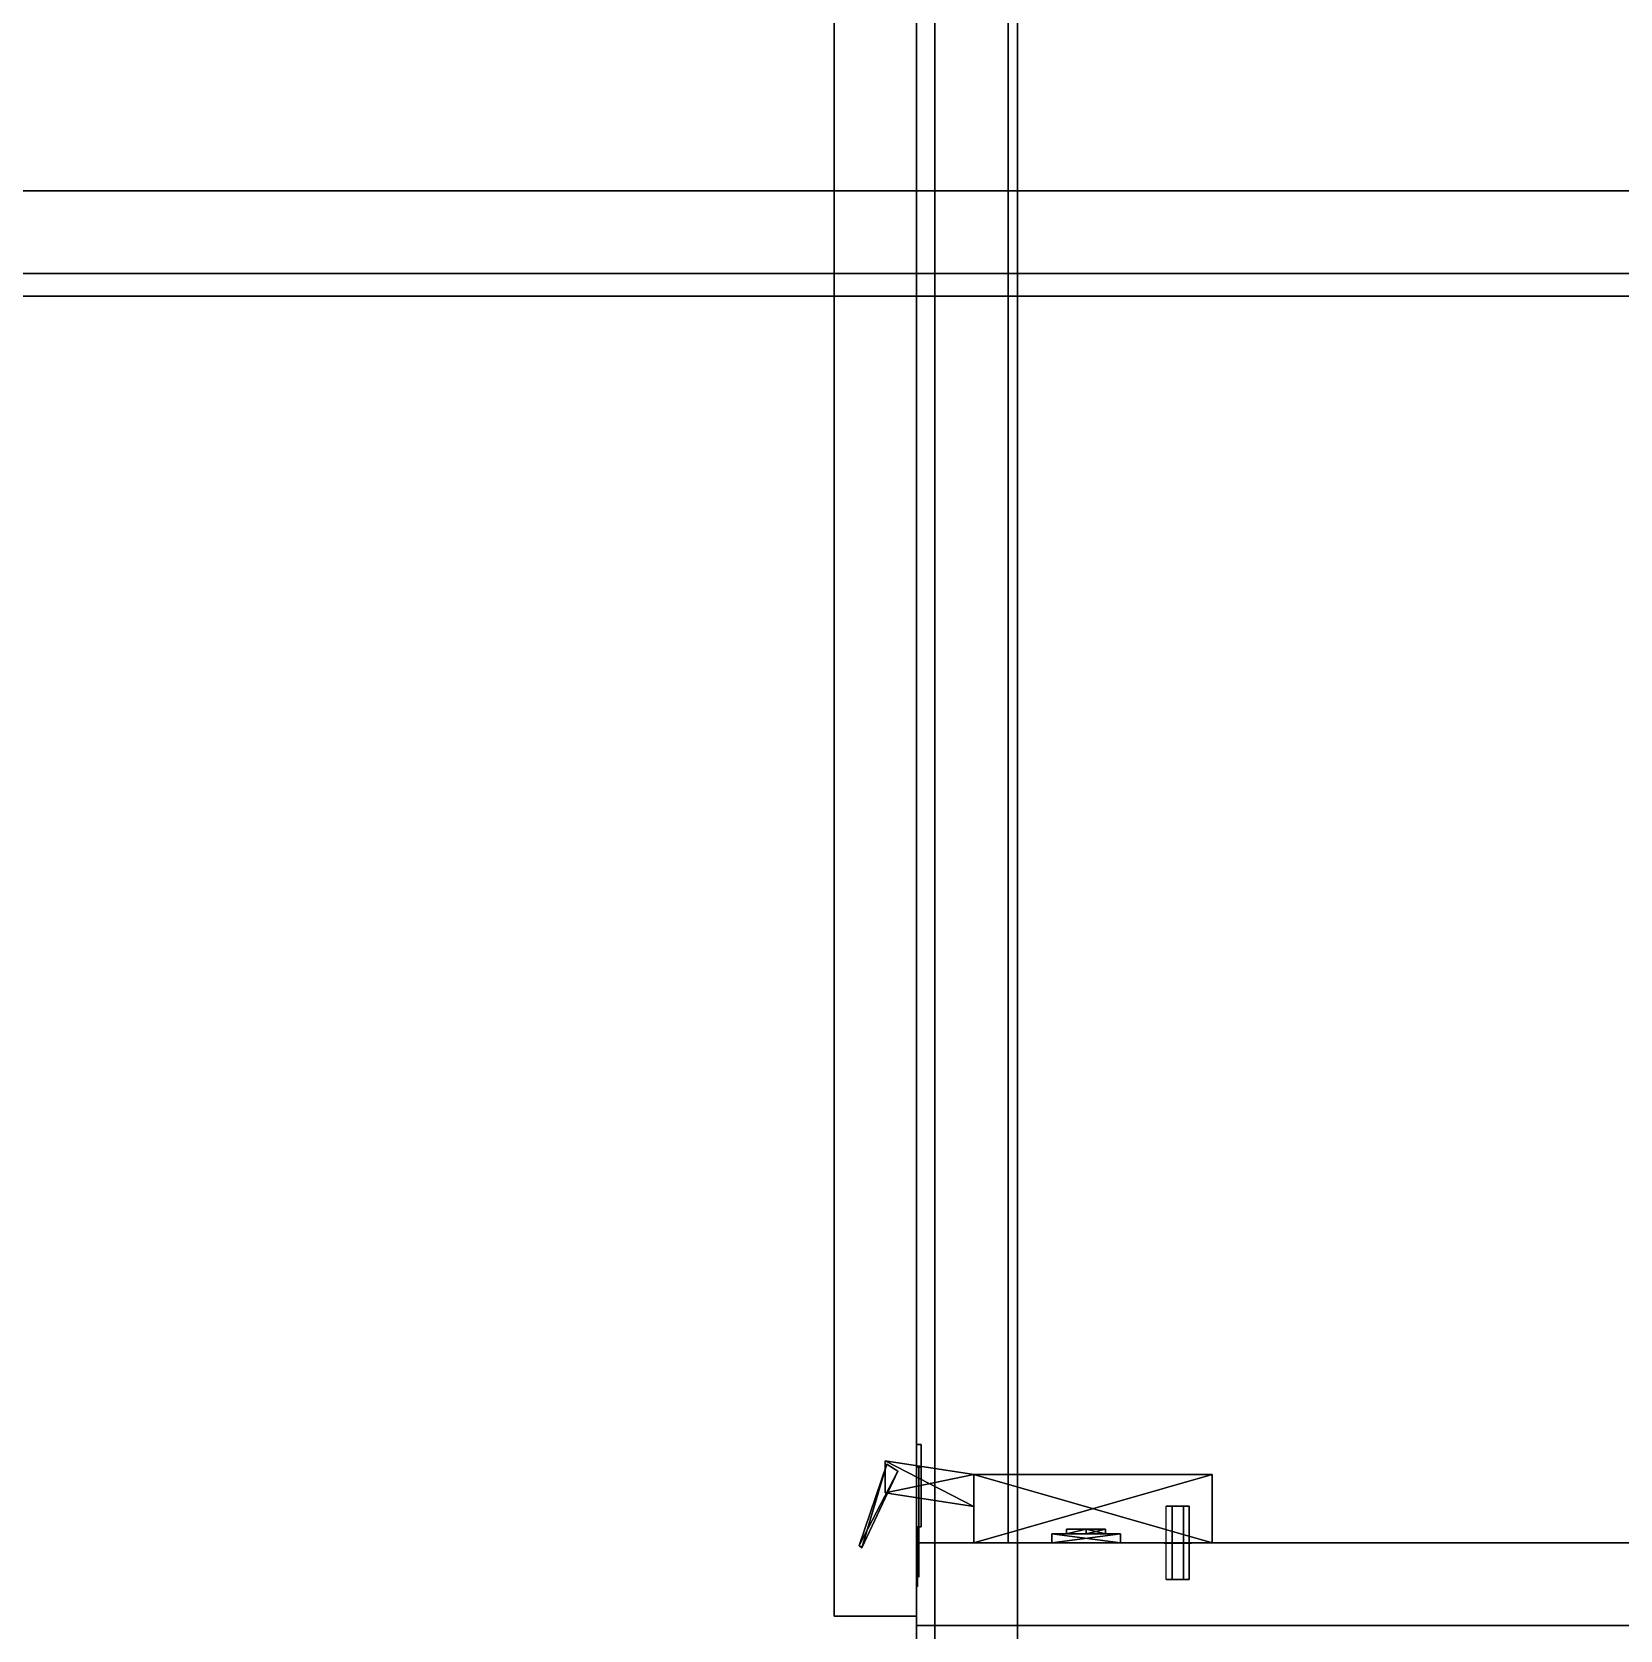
# Model space of a CAD drawing. Extents: x 0 to 2808, y -3840 to 0.
# Drawn here: x 2097 to 2443.5, y -1033 to -684.3 of the extents above; entities that cross this region are included whole.
import ezdxf

# ---------------------------------------------------------------- set-up
doc = ezdxf.new("R2010")
doc.units = 0
for name, color, linetype in [('LAYER0', 7, 'CONTINUOUS'), ('LAYER1', 7, 'CONTINUOUS'), ('LAYER195', 9, 'CONTINUOUS'), ('LAYER198', 7, 'CONTINUOUS'), ('LAYER223', 7, 'CONTINUOUS'), ('LAYER224', 7, 'CONTINUOUS'), ('LAYER227', 7, 'CONTINUOUS'), ('LAYER230', 254, 'CONTINUOUS'), ('LAYER232', 28, 'CONTINUOUS'), ('LAYER233', 253, 'CONTINUOUS'), ('LAYER234', 28, 'CONTINUOUS'), ('LAYER235', 253, 'CONTINUOUS'), ('LAYER236', 9, 'CONTINUOUS'), ('LAYER242', 7, 'CONTINUOUS'), ('LAYER33', 9, 'CONTINUOUS'), ('LAYER343', 9, 'CONTINUOUS'), ('LAYER530', 7, 'CONTINUOUS')]:
    doc.layers.add(name, color=color, linetype=linetype)

msp = doc.modelspace()

# ---------------------------------------------------------------- linework, layer by layer
at = {"layer": 'LAYER0', "invisible_edges": 1}
for points in [[(2790, 0), (0, -3840), (0, 0), (2790, 0)], [(2790, -3840, 5), (0, 0, 5), (0, -3840, 5), (2790, -3840, 5)], [(0, 0, 5), (2790, -3840, 5), (2790, 0, 5), (0, 0, 5)], [(0, -3840), (2790, 0), (2790, -3840), (0, -3840)]]:
    msp.add_3dface(points, dxfattribs=at)
at = {"layer": 'LAYER195', "invisible_edges": 1}
for points in [[(2640, -2712, 1955), (2290, -150.0002, 1955), (2640, -150.0002, 1955), (2640, -2712, 1955)], [(2290, -150.0002, 1955), (2640, -2712, 1955), (2290, -2712, 1955), (2290, -150.0002, 1955)], [(2290, -2712, 1973), (2290, -150.0002, 1955), (2290, -2712, 1955), (2290, -2712, 1973)], [(2290, -150.0002, 1955), (2290, -2712, 1973), (2290, -150.0002, 1973), (2290, -150.0002, 1955)], [(2290, -2712, 1973), (2640, -150.0002, 1973), (2290, -150.0002, 1973), (2290, -2712, 1973)], [(2640, -150.0002, 1973), (2290, -2712, 1973), (2640, -2712, 1973), (2640, -150.0002, 1973)]]:
    msp.add_3dface(points, dxfattribs=at)
at = {"layer": 'LAYER198', "invisible_edges": 1}
for points in [[(2640, -1014, 1973), (2290, -1014, 2595), (2640, -1014, 2595), (2640, -1014, 1973)], [(2290, -1014, 2595), (2640, -1014, 1973), (2290, -1014, 1973), (2290, -1014, 2595)], [(2640, -1014, 1973), (2290, -1032, 1973), (2290, -1014, 1973), (2640, -1014, 1973)], [(2290, -1032, 1973), (2640, -1014, 1973), (2640, -1032, 1973), (2290, -1032, 1973)], [(2290, -1032, 1973), (2290, -1014, 2595), (2290, -1014, 1973), (2290, -1032, 1973)], [(2290, -1014, 2595), (2290, -1032, 1973), (2290, -1032, 2595), (2290, -1014, 2595)], [(2640, -1032, 2595), (2290, -1014, 2595), (2290, -1032, 2595), (2640, -1032, 2595)], [(2290, -1014, 2595), (2640, -1032, 2595), (2640, -1014, 2595), (2290, -1014, 2595)], [(2290, -1032, 1973), (2640, -1032, 2595), (2290, -1032, 2595), (2290, -1032, 1973)], [(2640, -1032, 2595), (2290, -1032, 1973), (2640, -1032, 1973), (2640, -1032, 2595)]]:
    msp.add_3dface(points, dxfattribs=at)
at = {"layer": 'LAYER223', "invisible_edges": 1}
for points in [[(2640, -1014, 1974), (2290, -210.0002, 1974), (2640, -210.0002, 1974), (2640, -1014, 1974)], [(2290, -210.0002, 1974), (2640, -1014, 1974), (2290, -1014, 1974), (2290, -210.0002, 1974)], [(2290, -1014, 1992), (2290, -210.0002, 1974), (2290, -1014, 1974), (2290, -1014, 1992)], [(2290, -210.0002, 1974), (2290, -1014, 1992), (2290, -210.0002, 1992), (2290, -210.0002, 1974)], [(2290, -1014, 1992), (2640, -210.0002, 1992), (2290, -210.0002, 1992), (2290, -1014, 1992)], [(2640, -210.0002, 1992), (2290, -1014, 1992), (2640, -1014, 1992), (2640, -210.0002, 1992)], [(2640, -1014, 1974), (2290, -1014, 1992), (2290, -1014, 1974), (2640, -1014, 1974)], [(2290, -1014, 1992), (2640, -1014, 1974), (2640, -1014, 1992), (2290, -1014, 1992)]]:
    msp.add_3dface(points, dxfattribs=at)
at = {"layer": 'LAYER224', "invisible_edges": 1}
for points in [[(2640, -210.0002, 2594), (2290, -1014, 2594), (2640, -1014, 2594), (2640, -210.0002, 2594)], [(2290, -1014, 2594), (2640, -210.0002, 2594), (2290, -210.0002, 2594), (2290, -1014, 2594)], [(2290, -210.0002, 2576), (2290, -1014, 2594), (2290, -210.0002, 2594), (2290, -210.0002, 2576)], [(2290, -1014, 2594), (2290, -210.0002, 2576), (2290, -1014, 2576), (2290, -1014, 2594)], [(2290, -210.0002, 2576), (2640, -1014, 2576), (2290, -1014, 2576), (2290, -210.0002, 2576)], [(2640, -1014, 2576), (2290, -210.0002, 2576), (2640, -210.0002, 2576), (2640, -1014, 2576)], [(2640, -1014, 2576), (2290, -1014, 2594), (2290, -1014, 2576), (2640, -1014, 2576)], [(2290, -1014, 2594), (2640, -1014, 2576), (2640, -1014, 2594), (2290, -1014, 2594)]]:
    msp.add_3dface(points, dxfattribs=at)
at = {"layer": 'LAYER227', "invisible_edges": 1}
for points in [[(2615.4, -1014, 2275), (2310, -210.0002, 2275), (2615.4, -210.0002, 2275), (2615.4, -1014, 2275)], [(2310, -210.0002, 2275), (2615.4, -1014, 2275), (2310, -1014, 2275), (2310, -210.0002, 2275)], [(2310, -1014, 2293), (2310, -210.0002, 2275), (2310, -1014, 2275), (2310, -1014, 2293)], [(2310, -210.0002, 2275), (2310, -1014, 2293), (2310, -210.0002, 2293), (2310, -210.0002, 2275)], [(2310, -1014, 2293), (2615.4, -210.0002, 2293), (2310, -210.0002, 2293), (2310, -1014, 2293)], [(2615.4, -210.0002, 2293), (2310, -1014, 2293), (2615.4, -1014, 2293), (2615.4, -210.0002, 2293)], [(2615.4, -1014, 2275), (2310, -1014, 2293), (2310, -1014, 2275), (2615.4, -1014, 2275)], [(2310, -1014, 2293), (2615.4, -1014, 2275), (2615.4, -1014, 2293), (2310, -1014, 2293)]]:
    msp.add_3dface(points, dxfattribs=at)
at = {"layer": 'LAYER230'}
for points in [[(2344.5, -1006, 2272.5), (2349.5, -1006, 2272.5), (2348.25, -1006, 2274.665), (2345.75, -1006, 2274.665)], [(2344.5, -1006, 2272.5), (2345.75, -1006, 2270.335), (2348.25, -1006, 2270.335), (2349.5, -1006, 2272.5)], [(2350, -1013.95, 2272.5), (2344, -1013.95, 2272.5), (2345.5, -1013.95, 2275.098), (2348.5, -1013.95, 2275.098)], [(2350, -1013.95, 2272.5), (2344, -1013.95, 2272.5), (2345.5, -1013.95, 2269.902), (2348.5, -1013.95, 2269.902)], [(2350, -1014.05, 2272.5), (2344, -1014.05, 2272.5), (2345.5, -1014.05, 2275.098), (2348.5, -1014.05, 2275.098)], [(2350, -1014.05, 2272.5), (2344, -1014.05, 2272.5), (2345.5, -1014.05, 2269.902), (2348.5, -1014.05, 2269.902)], [(2344.5, -1022, 2272.5), (2349.5, -1022, 2272.5), (2348.25, -1022, 2274.665), (2345.75, -1022, 2274.665)], [(2344.5, -1022, 2272.5), (2345.75, -1022, 2270.335), (2348.25, -1022, 2270.335), (2349.5, -1022, 2272.5)]]:
    msp.add_3dface(points, dxfattribs=at)
at = {"layer": 'LAYER232'}
for points in [[(2291, -992.5002, 2097), (2290, -992.5002, 2097), (2291, -992.5002, 2097)], [(2291, -1010.5, 2055), (2290, -1010.5, 2055), (2290, -992.5002, 2055), (2291, -992.5002, 2055)], [(2290, -992.5002, 2055), (2290, -992.5002, 2097), (2291, -992.5002, 2097), (2291, -992.5002, 2055)], [(2291, -1010.5, 2097), (2290, -1010.5, 2097), (2290, -992.5002, 2097), (2291, -992.5002, 2097)], [(2290, -992.5002, 2055), (2290, -1010.5, 2055), (2290, -1010.5, 2097), (2290, -992.5002, 2097)], [(2291, -992.5002, 2055), (2291, -1010.5, 2055), (2291, -1010.5, 2055), (2291, -992.5002, 2055)], [(2291, -992.5002, 2097), (2291, -1010.5, 2097), (2291, -1010.5, 2097), (2291, -992.5002, 2097)], [(2290, -997.5002, 2067), (2290, -997.5002, 2085), (2290, -997.5002, 2067)], [(2291, -997.5002, 2067), (2290, -997.5002, 2067), (2290, -997.5002, 2085), (2291, -997.5002, 2085)], [(2291, -997.5002, 2067), (2290, -997.5002, 2067), (2290, -1010.5, 2067), (2291, -1010.5, 2067)], [(2291, -997.5002, 2085), (2290, -997.5002, 2085), (2290, -1010.5, 2085), (2291, -1010.5, 2085)], [(2290, -1010.5, 2067), (2290, -1010.5, 2055), (2290, -1010.5, 2067)], [(2290, -1010.5, 2085), (2290, -1010.5, 2097), (2290, -1010.5, 2085)], [(2291, -1010.5, 2067), (2290, -1010.5, 2067), (2290, -1010.5, 2055), (2291, -1010.5, 2055)], [(2291, -1010.5, 2085), (2290, -1010.5, 2085), (2290, -1010.5, 2097), (2291, -1010.5, 2097)]]:
    msp.add_3dface(points, dxfattribs=at)
for points, invisible_edges in [([(2291, -992.5002, 2097), (2291, -992.5002, 2055), (2291, -997.5002, 2067), (2291, -997.5002, 2085)], 10), ([(2291, -992.5002, 2055), (2291, -997.5002, 2067), (2291, -1010.5, 2067), (2291, -1010.5, 2055)], 1), ([(2291, -992.5002, 2097), (2291, -997.5002, 2085), (2291, -1010.5, 2085), (2291, -1010.5, 2097)], 1), ([(2290.5, -1010.5, 2085), (2290.5, -1010.5, 2067), (2290.5, -997.5002, 2067), (2290.5, -997.5002, 2085)], 1), ([(2290.25, -1010.5, 2063), (2290.25, -1015.475, 2063.99), (2290.25, -1014.5, 2070.5), (2290.25, -1010.5, 2067)], 2), ([(2290.25, -1015.475, 2088.01), (2290.25, -1010.5, 2089), (2290.25, -1010.5, 2085), (2290.25, -1014.5, 2081.5)], 8), ([(2290.5, -1014.71, 2081.317), (2290.5, -1014.5, 2070.5), (2290.5, -1010.5, 2067), (2290.5, -1010.5, 2085)], 5), ([(2290.25, -1015.475, 2063.99), (2290.25, -1019.693, 2066.808), (2290.25, -1018, 2070.5), (2290.25, -1014.5, 2070.5)], 10), ([(2290.25, -1019.693, 2085.192), (2290.25, -1015.475, 2088.01), (2290.25, -1014.5, 2081.5), (2290.25, -1018, 2081.5)], 10), ([(2290.5, -1021.5, 2081.5), (2290.5, -1021.5, 2070.5), (2290.5, -1014.5, 2070.5), (2290.5, -1014.71, 2081.317)], 4), ([(2290.25, -1019.693, 2066.808), (2290.25, -1022.511, 2071.025), (2290.25, -1021.5, 2070.5), (2290.25, -1018, 2070.5)], 10), ([(2290.25, -1022.511, 2080.975), (2290.25, -1019.693, 2085.192), (2290.25, -1018, 2081.5), (2290.25, -1021.5, 2081.5)], 10), ([(2290.25, -1022.511, 2071.025), (2290.25, -1023.5, 2076), (2290.25, -1021.5, 2076), (2290.25, -1021.5, 2070.5)], 10), ([(2290.25, -1023.5, 2076), (2290.25, -1022.511, 2080.975), (2290.25, -1021.5, 2081.5), (2290.25, -1021.5, 2076)], 10)]:
    msp.add_3dface(points, dxfattribs=dict(at, invisible_edges=invisible_edges))
at = {"layer": 'LAYER233'}
for points in [[(2285.925, -998.3083, 2070.348), (2277.5, -1014.591, 2070.348), (2283.544, -996.8181, 2070.348), (2285.925, -998.3083, 2070.348)], [(2278.077, -1015.082, 2081.652), (2283.544, -996.8181, 2081.652), (2277.5, -1014.591, 2081.652), (2278.077, -1015.082, 2081.652)], [(2277.5, -1014.591, 2070.348), (2277.5, -1014.591, 2081.652), (2283.544, -996.8181, 2070.348), (2277.5, -1014.591, 2070.348)], [(2283.544, -996.8181, 2070.348), (2277.5, -1014.591, 2081.652), (2283.544, -996.8181, 2081.652), (2283.544, -996.8181, 2070.348)], [(2285.925, -998.3083, 2081.652), (2283.544, -996.8181, 2081.652), (2278.077, -1015.082, 2081.652), (2285.925, -998.3083, 2081.652)], [(2283.135, -1003.058, 2069.217), (2283.135, -996.0945, 2069.217), (2302.5, -1006.042, 2069.217), (2283.135, -1003.058, 2069.217)], [(2302.5, -1006.042, 2069.217), (2283.135, -996.0945, 2069.217), (2302.5, -999.0789, 2069.217), (2302.5, -1006.042, 2069.217)], [(2283.135, -1003.058, 2082.783), (2302.5, -999.0789, 2082.783), (2283.135, -996.0945, 2082.783), (2283.135, -1003.058, 2082.783)], [(2283.135, -996.0945, 2069.217), (2283.135, -996.0945, 2082.783), (2302.5, -999.0789, 2069.217), (2283.135, -996.0945, 2069.217)], [(2302.5, -999.0789, 2069.217), (2283.135, -996.0945, 2082.783), (2302.5, -999.0789, 2082.783), (2302.5, -999.0789, 2069.217)], [(2278.077, -1015.082, 2070.348), (2277.5, -1014.591, 2070.348), (2285.925, -998.3083, 2070.348), (2278.077, -1015.082, 2070.348)], [(2302.5, -1006.042, 2082.783), (2302.5, -999.0789, 2082.783), (2283.135, -1003.058, 2082.783), (2302.5, -1006.042, 2082.783)], [(2302.5, -1014, 2069.217), (2302.5, -999.0789, 2069.217), (2354.5, -1014, 2069.217), (2302.5, -1014, 2069.217)], [(2354.5, -1014, 2069.217), (2302.5, -999.0789, 2069.217), (2354.5, -999.0789, 2069.217), (2354.5, -1014, 2069.217)], [(2354.5, -1014, 2082.783), (2354.5, -999.0789, 2082.783), (2302.5, -1014, 2082.783), (2354.5, -1014, 2082.783)], [(2302.5, -1014, 2082.783), (2354.5, -999.0789, 2082.783), (2302.5, -999.0789, 2082.783), (2302.5, -1014, 2082.783)], [(2302.5, -999.0789, 2069.217), (2302.5, -999.0789, 2082.783), (2354.5, -999.0789, 2069.217), (2302.5, -999.0789, 2069.217)], [(2354.5, -999.0789, 2069.217), (2302.5, -999.0789, 2082.783), (2354.5, -999.0789, 2082.783), (2354.5, -999.0789, 2069.217)], [(2354.5, -1014, 2069.217), (2354.5, -999.0789, 2069.217), (2354.5, -1014, 2082.783), (2354.5, -1014, 2069.217)], [(2354.5, -1014, 2082.783), (2354.5, -999.0789, 2069.217), (2354.5, -999.0789, 2082.783), (2354.5, -1014, 2082.783)], [(2322.757, -1011.016, 2094.087), (2327, -1011.016, 2089.291), (2322.757, -1012.011, 2094.087), (2322.757, -1011.016, 2094.087)], [(2322.757, -1012.011, 2094.087), (2327, -1011.016, 2089.291), (2327, -1012.011, 2089.291), (2322.757, -1012.011, 2094.087)], [(2327, -1012.011, 2098.883), (2327, -1011.016, 2098.883), (2322.757, -1012.011, 2094.087), (2327, -1012.011, 2098.883)], [(2322.757, -1012.011, 2094.087), (2327, -1011.016, 2098.883), (2322.757, -1011.016, 2094.087), (2322.757, -1012.011, 2094.087)], [(2327, -1011.016, 2098.883), (2331.243, -1011.016, 2094.087), (2322.757, -1011.016, 2094.087), (2327, -1011.016, 2098.883)], [(2322.757, -1011.016, 2094.087), (2331.243, -1011.016, 2094.087), (2327, -1011.016, 2089.291), (2322.757, -1011.016, 2094.087)], [(2322.757, -1011.016, 2057.913), (2327, -1011.016, 2053.117), (2322.757, -1012.011, 2057.913), (2322.757, -1011.016, 2057.913)], [(2322.757, -1012.011, 2057.913), (2327, -1011.016, 2053.117), (2327, -1012.011, 2053.117), (2322.757, -1012.011, 2057.913)], [(2327, -1012.011, 2062.709), (2327, -1011.016, 2062.709), (2322.757, -1012.011, 2057.913), (2327, -1012.011, 2062.709)], [(2322.757, -1012.011, 2057.913), (2327, -1011.016, 2062.709), (2322.757, -1011.016, 2057.913), (2322.757, -1012.011, 2057.913)], [(2327, -1011.016, 2062.709), (2331.243, -1011.016, 2057.913), (2322.757, -1011.016, 2057.913), (2327, -1011.016, 2062.709)], [(2322.757, -1011.016, 2057.913), (2331.243, -1011.016, 2057.913), (2327, -1011.016, 2053.117), (2322.757, -1011.016, 2057.913)], [(2327, -1011.016, 2089.291), (2331.243, -1011.016, 2094.087), (2327, -1012.011, 2089.291), (2327, -1011.016, 2089.291)], [(2327, -1012.011, 2089.291), (2331.243, -1011.016, 2094.087), (2331.243, -1012.011, 2094.087), (2327, -1012.011, 2089.291)], [(2331.243, -1011.016, 2094.087), (2327, -1011.016, 2098.883), (2331.243, -1012.011, 2094.087), (2331.243, -1011.016, 2094.087)], [(2331.243, -1012.011, 2094.087), (2327, -1011.016, 2098.883), (2327, -1012.011, 2098.883), (2331.243, -1012.011, 2094.087)], [(2327, -1011.016, 2053.117), (2331.243, -1011.016, 2057.913), (2327, -1012.011, 2053.117), (2327, -1011.016, 2053.117)], [(2327, -1012.011, 2053.117), (2331.243, -1011.016, 2057.913), (2331.243, -1012.011, 2057.913), (2327, -1012.011, 2053.117)], [(2331.243, -1011.016, 2057.913), (2327, -1011.016, 2062.709), (2331.243, -1012.011, 2057.913), (2331.243, -1011.016, 2057.913)], [(2331.243, -1012.011, 2057.913), (2327, -1011.016, 2062.709), (2327, -1012.011, 2062.709), (2331.243, -1012.011, 2057.913)], [(2319.5, -1012.011, 2102), (2319.5, -1014, 2102), (2334.5, -1014, 2102), (2319.5, -1012.011, 2102)], [(2319.5, -1012.011, 2102), (2334.5, -1014, 2102), (2334.5, -1012.011, 2102), (2319.5, -1012.011, 2102)], [(2334.5, -1012.011, 2050), (2334.5, -1014, 2050), (2319.5, -1014, 2050), (2334.5, -1012.011, 2050)], [(2334.5, -1012.011, 2050), (2319.5, -1014, 2050), (2319.5, -1012.011, 2050), (2334.5, -1012.011, 2050)], [(2319.5, -1014, 2050), (2319.5, -1014, 2102), (2319.5, -1012.011, 2102), (2319.5, -1014, 2050)], [(2319.5, -1014, 2050), (2319.5, -1012.011, 2102), (2319.5, -1012.011, 2050), (2319.5, -1014, 2050)], [(2319.5, -1012.011, 2050), (2319.5, -1012.011, 2102), (2334.5, -1012.011, 2102), (2319.5, -1012.011, 2050)], [(2319.5, -1012.011, 2050), (2334.5, -1012.011, 2102), (2334.5, -1012.011, 2050), (2319.5, -1012.011, 2050)], [(2327, -1012.011, 2098.883), (2327, -1012.011, 2089.291), (2322.757, -1012.011, 2094.087), (2327, -1012.011, 2098.883)], [(2327, -1012.011, 2062.709), (2327, -1012.011, 2053.117), (2322.757, -1012.011, 2057.913), (2327, -1012.011, 2062.709)], [(2327, -1012.011, 2098.883), (2331.243, -1012.011, 2094.087), (2327, -1012.011, 2089.291), (2327, -1012.011, 2098.883)], [(2327, -1012.011, 2062.709), (2331.243, -1012.011, 2057.913), (2327, -1012.011, 2053.117), (2327, -1012.011, 2062.709)], [(2334.5, -1012.011, 2102), (2334.5, -1014, 2102), (2334.5, -1014, 2050), (2334.5, -1012.011, 2102)], [(2334.5, -1012.011, 2102), (2334.5, -1014, 2050), (2334.5, -1012.011, 2050), (2334.5, -1012.011, 2102)]]:
    msp.add_3dface(points, dxfattribs=at)
at = {"layer": 'LAYER234'}
for points in [[(2291, -992.5002, 2513), (2290, -992.5002, 2513), (2291, -992.5002, 2513)], [(2291, -1010.5, 2471), (2290, -1010.5, 2471), (2290, -992.5002, 2471), (2291, -992.5002, 2471)], [(2290, -992.5002, 2471), (2290, -992.5002, 2513), (2291, -992.5002, 2513), (2291, -992.5002, 2471)], [(2291, -1010.5, 2513), (2290, -1010.5, 2513), (2290, -992.5002, 2513), (2291, -992.5002, 2513)], [(2290, -992.5002, 2471), (2290, -1010.5, 2471), (2290, -1010.5, 2513), (2290, -992.5002, 2513)], [(2291, -992.5002, 2471), (2291, -1010.5, 2471), (2291, -1010.5, 2471), (2291, -992.5002, 2471)], [(2291, -992.5002, 2513), (2291, -1010.5, 2513), (2291, -1010.5, 2513), (2291, -992.5002, 2513)], [(2290, -997.5002, 2483), (2290, -997.5002, 2501), (2290, -997.5002, 2483)], [(2291, -997.5002, 2483), (2290, -997.5002, 2483), (2290, -997.5002, 2501), (2291, -997.5002, 2501)], [(2291, -997.5002, 2483), (2290, -997.5002, 2483), (2290, -1010.5, 2483), (2291, -1010.5, 2483)], [(2291, -997.5002, 2501), (2290, -997.5002, 2501), (2290, -1010.5, 2501), (2291, -1010.5, 2501)], [(2290, -1010.5, 2483), (2290, -1010.5, 2471), (2290, -1010.5, 2483)], [(2290, -1010.5, 2501), (2290, -1010.5, 2513), (2290, -1010.5, 2501)], [(2291, -1010.5, 2483), (2290, -1010.5, 2483), (2290, -1010.5, 2471), (2291, -1010.5, 2471)], [(2291, -1010.5, 2501), (2290, -1010.5, 2501), (2290, -1010.5, 2513), (2291, -1010.5, 2513)]]:
    msp.add_3dface(points, dxfattribs=at)
for points, invisible_edges in [([(2291, -992.5002, 2513), (2291, -992.5002, 2471), (2291, -997.5002, 2483), (2291, -997.5002, 2501)], 10), ([(2291, -992.5002, 2471), (2291, -997.5002, 2483), (2291, -1010.5, 2483), (2291, -1010.5, 2471)], 1), ([(2291, -992.5002, 2513), (2291, -997.5002, 2501), (2291, -1010.5, 2501), (2291, -1010.5, 2513)], 1), ([(2290.5, -1010.5, 2501), (2290.5, -1010.5, 2483), (2290.5, -997.5002, 2483), (2290.5, -997.5002, 2501)], 1), ([(2290.25, -1010.5, 2479), (2290.25, -1015.475, 2479.99), (2290.25, -1014.5, 2486.5), (2290.25, -1010.5, 2483)], 2), ([(2290.25, -1015.475, 2504.01), (2290.25, -1010.5, 2505), (2290.25, -1010.5, 2501), (2290.25, -1014.5, 2497.5)], 8), ([(2290.5, -1014.71, 2497.317), (2290.5, -1014.5, 2486.5), (2290.5, -1010.5, 2483), (2290.5, -1010.5, 2501)], 5), ([(2290.25, -1015.475, 2479.99), (2290.25, -1019.693, 2482.808), (2290.25, -1018, 2486.5), (2290.25, -1014.5, 2486.5)], 10), ([(2290.25, -1019.693, 2501.192), (2290.25, -1015.475, 2504.01), (2290.25, -1014.5, 2497.5), (2290.25, -1018, 2497.5)], 10), ([(2290.5, -1021.5, 2497.5), (2290.5, -1021.5, 2486.5), (2290.5, -1014.5, 2486.5), (2290.5, -1014.71, 2497.317)], 4), ([(2290.25, -1019.693, 2482.808), (2290.25, -1022.511, 2487.025), (2290.25, -1021.5, 2486.5), (2290.25, -1018, 2486.5)], 10), ([(2290.25, -1022.511, 2496.975), (2290.25, -1019.693, 2501.192), (2290.25, -1018, 2497.5), (2290.25, -1021.5, 2497.5)], 10), ([(2290.25, -1022.511, 2487.025), (2290.25, -1023.5, 2492), (2290.25, -1021.5, 2492), (2290.25, -1021.5, 2486.5)], 10), ([(2290.25, -1023.5, 2492), (2290.25, -1022.511, 2496.975), (2290.25, -1021.5, 2497.5), (2290.25, -1021.5, 2492)], 10)]:
    msp.add_3dface(points, dxfattribs=dict(at, invisible_edges=invisible_edges))
at = {"layer": 'LAYER235'}
for points in [[(2285.925, -998.3083, 2486.348), (2277.5, -1014.591, 2486.348), (2283.544, -996.8181, 2486.348), (2285.925, -998.3083, 2486.348)], [(2278.077, -1015.082, 2497.652), (2283.544, -996.8181, 2497.652), (2277.5, -1014.591, 2497.652), (2278.077, -1015.082, 2497.652)], [(2277.5, -1014.591, 2486.348), (2277.5, -1014.591, 2497.652), (2283.544, -996.8181, 2486.348), (2277.5, -1014.591, 2486.348)], [(2283.544, -996.8181, 2486.348), (2277.5, -1014.591, 2497.652), (2283.544, -996.8181, 2497.652), (2283.544, -996.8181, 2486.348)], [(2285.925, -998.3083, 2497.652), (2283.544, -996.8181, 2497.652), (2278.077, -1015.082, 2497.652), (2285.925, -998.3083, 2497.652)], [(2283.135, -1003.058, 2485.217), (2283.135, -996.0945, 2485.217), (2302.5, -1006.042, 2485.217), (2283.135, -1003.058, 2485.217)], [(2302.5, -1006.042, 2485.217), (2283.135, -996.0945, 2485.217), (2302.5, -999.0789, 2485.217), (2302.5, -1006.042, 2485.217)], [(2283.135, -1003.058, 2498.783), (2302.5, -999.0789, 2498.783), (2283.135, -996.0945, 2498.783), (2283.135, -1003.058, 2498.783)], [(2283.135, -996.0945, 2485.217), (2283.135, -996.0945, 2498.783), (2302.5, -999.0789, 2485.217), (2283.135, -996.0945, 2485.217)], [(2302.5, -999.0789, 2485.217), (2283.135, -996.0945, 2498.783), (2302.5, -999.0789, 2498.783), (2302.5, -999.0789, 2485.217)], [(2278.077, -1015.082, 2486.348), (2277.5, -1014.591, 2486.348), (2285.925, -998.3083, 2486.348), (2278.077, -1015.082, 2486.348)], [(2302.5, -1006.042, 2498.783), (2302.5, -999.0789, 2498.783), (2283.135, -1003.058, 2498.783), (2302.5, -1006.042, 2498.783)], [(2302.5, -1014, 2485.217), (2302.5, -999.0789, 2485.217), (2354.5, -1014, 2485.217), (2302.5, -1014, 2485.217)], [(2354.5, -1014, 2485.217), (2302.5, -999.0789, 2485.217), (2354.5, -999.0789, 2485.217), (2354.5, -1014, 2485.217)], [(2354.5, -1014, 2498.783), (2354.5, -999.0789, 2498.783), (2302.5, -1014, 2498.783), (2354.5, -1014, 2498.783)], [(2302.5, -1014, 2498.783), (2354.5, -999.0789, 2498.783), (2302.5, -999.0789, 2498.783), (2302.5, -1014, 2498.783)], [(2302.5, -999.0789, 2485.217), (2302.5, -999.0789, 2498.783), (2354.5, -999.0789, 2485.217), (2302.5, -999.0789, 2485.217)], [(2354.5, -999.0789, 2485.217), (2302.5, -999.0789, 2498.783), (2354.5, -999.0789, 2498.783), (2354.5, -999.0789, 2485.217)], [(2354.5, -1014, 2485.217), (2354.5, -999.0789, 2485.217), (2354.5, -1014, 2498.783), (2354.5, -1014, 2485.217)], [(2354.5, -1014, 2498.783), (2354.5, -999.0789, 2485.217), (2354.5, -999.0789, 2498.783), (2354.5, -1014, 2498.783)], [(2322.757, -1011.016, 2510.087), (2327, -1011.016, 2505.291), (2322.757, -1012.011, 2510.087), (2322.757, -1011.016, 2510.087)], [(2322.757, -1012.011, 2510.087), (2327, -1011.016, 2505.291), (2327, -1012.011, 2505.291), (2322.757, -1012.011, 2510.087)], [(2327, -1012.011, 2514.883), (2327, -1011.016, 2514.883), (2322.757, -1012.011, 2510.087), (2327, -1012.011, 2514.883)], [(2322.757, -1012.011, 2510.087), (2327, -1011.016, 2514.883), (2322.757, -1011.016, 2510.087), (2322.757, -1012.011, 2510.087)], [(2327, -1011.016, 2514.883), (2331.243, -1011.016, 2510.087), (2322.757, -1011.016, 2510.087), (2327, -1011.016, 2514.883)], [(2322.757, -1011.016, 2510.087), (2331.243, -1011.016, 2510.087), (2327, -1011.016, 2505.291), (2322.757, -1011.016, 2510.087)], [(2322.757, -1011.016, 2473.913), (2327, -1011.016, 2469.117), (2322.757, -1012.011, 2473.913), (2322.757, -1011.016, 2473.913)], [(2322.757, -1012.011, 2473.913), (2327, -1011.016, 2469.117), (2327, -1012.011, 2469.117), (2322.757, -1012.011, 2473.913)], [(2327, -1012.011, 2478.709), (2327, -1011.016, 2478.709), (2322.757, -1012.011, 2473.913), (2327, -1012.011, 2478.709)], [(2322.757, -1012.011, 2473.913), (2327, -1011.016, 2478.709), (2322.757, -1011.016, 2473.913), (2322.757, -1012.011, 2473.913)], [(2327, -1011.016, 2478.709), (2331.243, -1011.016, 2473.913), (2322.757, -1011.016, 2473.913), (2327, -1011.016, 2478.709)], [(2322.757, -1011.016, 2473.913), (2331.243, -1011.016, 2473.913), (2327, -1011.016, 2469.117), (2322.757, -1011.016, 2473.913)], [(2327, -1011.016, 2505.291), (2331.243, -1011.016, 2510.087), (2327, -1012.011, 2505.291), (2327, -1011.016, 2505.291)], [(2327, -1012.011, 2505.291), (2331.243, -1011.016, 2510.087), (2331.243, -1012.011, 2510.087), (2327, -1012.011, 2505.291)], [(2331.243, -1011.016, 2510.087), (2327, -1011.016, 2514.883), (2331.243, -1012.011, 2510.087), (2331.243, -1011.016, 2510.087)], [(2331.243, -1012.011, 2510.087), (2327, -1011.016, 2514.883), (2327, -1012.011, 2514.883), (2331.243, -1012.011, 2510.087)], [(2327, -1011.016, 2469.117), (2331.243, -1011.016, 2473.913), (2327, -1012.011, 2469.117), (2327, -1011.016, 2469.117)], [(2327, -1012.011, 2469.117), (2331.243, -1011.016, 2473.913), (2331.243, -1012.011, 2473.913), (2327, -1012.011, 2469.117)], [(2331.243, -1011.016, 2473.913), (2327, -1011.016, 2478.709), (2331.243, -1012.011, 2473.913), (2331.243, -1011.016, 2473.913)], [(2331.243, -1012.011, 2473.913), (2327, -1011.016, 2478.709), (2327, -1012.011, 2478.709), (2331.243, -1012.011, 2473.913)], [(2319.5, -1012.011, 2518), (2319.5, -1014, 2518), (2334.5, -1014, 2518), (2319.5, -1012.011, 2518)], [(2319.5, -1012.011, 2518), (2334.5, -1014, 2518), (2334.5, -1012.011, 2518), (2319.5, -1012.011, 2518)], [(2334.5, -1012.011, 2466), (2334.5, -1014, 2466), (2319.5, -1014, 2466), (2334.5, -1012.011, 2466)], [(2334.5, -1012.011, 2466), (2319.5, -1014, 2466), (2319.5, -1012.011, 2466), (2334.5, -1012.011, 2466)], [(2319.5, -1014, 2466), (2319.5, -1014, 2518), (2319.5, -1012.011, 2518), (2319.5, -1014, 2466)], [(2319.5, -1014, 2466), (2319.5, -1012.011, 2518), (2319.5, -1012.011, 2466), (2319.5, -1014, 2466)], [(2319.5, -1012.011, 2466), (2319.5, -1012.011, 2518), (2334.5, -1012.011, 2518), (2319.5, -1012.011, 2466)], [(2319.5, -1012.011, 2466), (2334.5, -1012.011, 2518), (2334.5, -1012.011, 2466), (2319.5, -1012.011, 2466)], [(2327, -1012.011, 2514.883), (2327, -1012.011, 2505.291), (2322.757, -1012.011, 2510.087), (2327, -1012.011, 2514.883)], [(2327, -1012.011, 2478.709), (2327, -1012.011, 2469.117), (2322.757, -1012.011, 2473.913), (2327, -1012.011, 2478.709)], [(2327, -1012.011, 2514.883), (2331.243, -1012.011, 2510.087), (2327, -1012.011, 2505.291), (2327, -1012.011, 2514.883)], [(2327, -1012.011, 2478.709), (2331.243, -1012.011, 2473.913), (2327, -1012.011, 2469.117), (2327, -1012.011, 2478.709)], [(2334.5, -1012.011, 2518), (2334.5, -1014, 2518), (2334.5, -1014, 2466), (2334.5, -1012.011, 2518)], [(2334.5, -1012.011, 2518), (2334.5, -1014, 2466), (2334.5, -1012.011, 2466), (2334.5, -1012.011, 2518)]]:
    msp.add_3dface(points, dxfattribs=at)
at = {"layer": 'LAYER236', "invisible_edges": 1}
for points in [[(2272, -613.5002, 1943), (2290, -1030, 1943), (2272, -1030, 1943), (2272, -613.5002, 1943)], [(2290, -1030, 1943), (2272, -613.5002, 1943), (2290, -613.5002, 1943), (2290, -1030, 1943)], [(2290, -613.5002, 2592), (2272, -1030, 2592), (2290, -1030, 2592), (2290, -613.5002, 2592)], [(2272, -1030, 2592), (2290, -613.5002, 2592), (2272, -613.5002, 2592), (2272, -1030, 2592)], [(2272, -1030, 2592), (2272, -613.5002, 1943), (2272, -1030, 1943), (2272, -1030, 2592)], [(2272, -613.5002, 1943), (2272, -1030, 2592), (2272, -613.5002, 2592), (2272, -613.5002, 1943)], [(2290, -613.5002, 2592), (2290, -1030, 1943), (2290, -613.5002, 1943), (2290, -613.5002, 2592)], [(2290, -1030, 1943), (2290, -613.5002, 2592), (2290, -1030, 2592), (2290, -1030, 1943)], [(2272, -1030, 2592), (2290, -1030, 1943), (2290, -1030, 2592), (2272, -1030, 2592)], [(2290, -1030, 1943), (2272, -1030, 2592), (2272, -1030, 1943), (2290, -1030, 1943)]]:
    msp.add_3dface(points, dxfattribs=at)
at = {"layer": 'LAYER242', "invisible_edges": 1}
for points in [[(2640, -1032, 1973), (2290, -1050, 1973), (2290, -1032, 1973), (2640, -1032, 1973)], [(2290, -1050, 1973), (2640, -1032, 1973), (2640, -1050, 1973), (2290, -1050, 1973)], [(2290, -1032, 2595), (2290, -1050, 1973), (2290, -1050, 2595), (2290, -1032, 2595)], [(2290, -1050, 1973), (2290, -1032, 2595), (2290, -1032, 1973), (2290, -1050, 1973)], [(2640, -1050, 2595), (2290, -1032, 2595), (2290, -1050, 2595), (2640, -1050, 2595)], [(2290, -1032, 2595), (2640, -1050, 2595), (2640, -1032, 2595), (2290, -1032, 2595)], [(2290, -1032, 2595), (2640, -1032, 1973), (2290, -1032, 1973), (2290, -1032, 2595)], [(2640, -1032, 1973), (2290, -1032, 2595), (2640, -1032, 2595), (2640, -1032, 1973)]]:
    msp.add_3dface(points, dxfattribs=at)
at = {"layer": 'LAYER33'}
for points, invisible_edges in [([(2312, -2730, 2595), (2294, -2712, 2595), (2312, -150.0002, 2595), (2312, -2730, 2595)], 3), ([(2294, -150.0002, 2595), (2312, -150.0002, 2595), (2294, -2712, 2595), (2294, -150.0002, 2595)], 2), ([(2294, -2712, 2595), (2294, -150.0002, 2670), (2294, -150.0002, 2595), (2294, -2712, 2595)], 1), ([(2294, -150.0002, 2670), (2294, -2712, 2595), (2294, -2712, 2670), (2294, -150.0002, 2670)], 1), ([(2294, -150.0002, 2670), (2312, -2730, 2670), (2312, -150.0002, 2670), (2294, -150.0002, 2670)], 1), ([(2312, -2730, 2670), (2294, -150.0002, 2670), (2294, -2712, 2670), (2312, -2730, 2670)], 5), ([(2312, -2730, 2670), (2312, -150.0002, 2595), (2312, -150.0002, 2670), (2312, -2730, 2670)], 1), ([(2312, -150.0002, 2595), (2312, -2730, 2670), (2312, -2730, 2595), (2312, -150.0002, 2595)], 1)]:
    msp.add_3dface(points, dxfattribs=dict(at, invisible_edges=invisible_edges))
at = {"layer": 'LAYER343', "invisible_edges": 1}
for points in [[(648, -719.0012, 5), (2604, -719.0012, 605), (2604, -719.0012, 5), (648, -719.0012, 5)], [(2604, -719.0012, 605), (648, -719.0012, 5), (648, -719.0012, 605), (2604, -719.0012, 605)], [(648, -737.0012, 605), (2604, -719.0012, 605), (648, -719.0012, 605), (648, -737.0012, 605)], [(2604, -719.0012, 605), (648, -737.0012, 605), (2604, -737.0012, 605), (2604, -719.0012, 605)], [(2604, -737.0012, 5), (648, -719.0012, 5), (2604, -719.0012, 5), (2604, -737.0012, 5)], [(648, -719.0012, 5), (2604, -737.0012, 5), (648, -737.0012, 5), (648, -719.0012, 5)], [(648, -737.0012, 605), (2604, -737.0012, 5), (2604, -737.0012, 605), (648, -737.0012, 605)], [(2604, -737.0012, 5), (648, -737.0012, 605), (648, -737.0012, 5), (2604, -737.0012, 5)]]:
    msp.add_3dface(points, dxfattribs=at)
at = {"layer": 'LAYER530', "invisible_edges": 1}
for points in [[(2604, -742.0012, 5), (704, -2122.001, 5), (704, -742.0012, 5), (2604, -742.0012, 5)], [(704, -2122.001, 5), (2604, -742.0012, 5), (2604, -2122.001, 5), (704, -2122.001, 5)], [(704, -742.0012, 855), (2604, -742.0012, 5), (704, -742.0012, 5), (704, -742.0012, 855)], [(2604, -742.0012, 5), (704, -742.0012, 855), (2604, -742.0012, 855), (2604, -742.0012, 5)], [(2604, -2122.001, 855), (704, -742.0012, 855), (704, -2122.001, 855), (2604, -2122.001, 855)], [(704, -742.0012, 855), (2604, -2122.001, 855), (2604, -742.0012, 855), (704, -742.0012, 855)]]:
    msp.add_3dface(points, dxfattribs=at)

# ---------------------------------------------------------------- meshes
at = {"layer": 'LAYER1'}
mesh = msp.add_polymesh((5, 2), dxfattribs=at)
for k, corner in enumerate([(2640, -3690, 2670), (2640, -150.0002, 2670), (150, -3690, 2670), (2640, -3690, 2670), (150, -150.0002, 2670), (150, -3690, 2670), (2640, -150.0002, 2670), (150, -150.0002, 2670), (2790, 0, 2670), (0, 0, 2670)]):
    mesh.set_mesh_vertex(divmod(k, 2), corner)
at = {"layer": 'LAYER230'}
mesh = msp.add_polymesh((2, 6), dxfattribs=dict(at, n_close=True))
for k, corner in enumerate([(2344.5, -1006, 2272.5), (2345.75, -1006, 2274.665), (2348.25, -1006, 2274.665), (2349.5, -1006, 2272.5), (2348.25, -1006, 2270.335), (2345.75, -1006, 2270.335), (2344.5, -1022, 2272.5), (2345.75, -1022, 2274.665), (2348.25, -1022, 2274.665), (2349.5, -1022, 2272.5), (2348.25, -1022, 2270.335), (2345.75, -1022, 2270.335)]):
    mesh.set_mesh_vertex(divmod(k, 6), corner)
mesh = msp.add_polymesh((2, 6), dxfattribs=dict(at, n_close=True))
for k, corner in enumerate([(2344, -1013.95, 2272.5), (2345.5, -1013.95, 2275.098), (2348.5, -1013.95, 2275.098), (2350, -1013.95, 2272.5), (2348.5, -1013.95, 2269.902), (2345.5, -1013.95, 2269.902), (2344, -1014.05, 2272.5), (2345.5, -1014.05, 2275.098), (2348.5, -1014.05, 2275.098), (2350, -1014.05, 2272.5), (2348.5, -1014.05, 2269.902), (2345.5, -1014.05, 2269.902)]):
    mesh.set_mesh_vertex(divmod(k, 6), corner)
at = {"layer": 'LAYER232'}
mesh = msp.add_polymesh((2, 9), dxfattribs=at)
for k, corner in enumerate([(2290.25, -1010.5, 2063), (2290.25, -1015.475, 2063.99), (2290.25, -1019.693, 2066.808), (2290.25, -1022.511, 2071.025), (2290.25, -1023.5, 2076), (2290.25, -1022.511, 2080.975), (2290.25, -1019.693, 2085.192), (2290.25, -1015.475, 2088.01), (2290.25, -1010.5, 2089), (2290, -1010.5, 2063), (2290, -1015.475, 2063.99), (2290, -1019.693, 2066.808), (2290, -1022.511, 2071.025), (2290, -1023.5, 2076), (2290, -1022.511, 2080.975), (2290, -1019.693, 2085.192), (2290, -1015.475, 2088.01), (2290, -1010.5, 2089)]):
    mesh.set_mesh_vertex(divmod(k, 9), corner)
at = {"layer": 'LAYER234'}
mesh = msp.add_polymesh((2, 9), dxfattribs=at)
for k, corner in enumerate([(2290.25, -1010.5, 2479), (2290.25, -1015.475, 2479.99), (2290.25, -1019.693, 2482.808), (2290.25, -1022.511, 2487.025), (2290.25, -1023.5, 2492), (2290.25, -1022.511, 2496.975), (2290.25, -1019.693, 2501.192), (2290.25, -1015.475, 2504.01), (2290.25, -1010.5, 2505), (2290, -1010.5, 2479), (2290, -1015.475, 2479.99), (2290, -1019.693, 2482.808), (2290, -1022.511, 2487.025), (2290, -1023.5, 2492), (2290, -1022.511, 2496.975), (2290, -1019.693, 2501.192), (2290, -1015.475, 2504.01), (2290, -1010.5, 2505)]):
    mesh.set_mesh_vertex(divmod(k, 9), corner)

doc.saveas('drawing.dxf')
